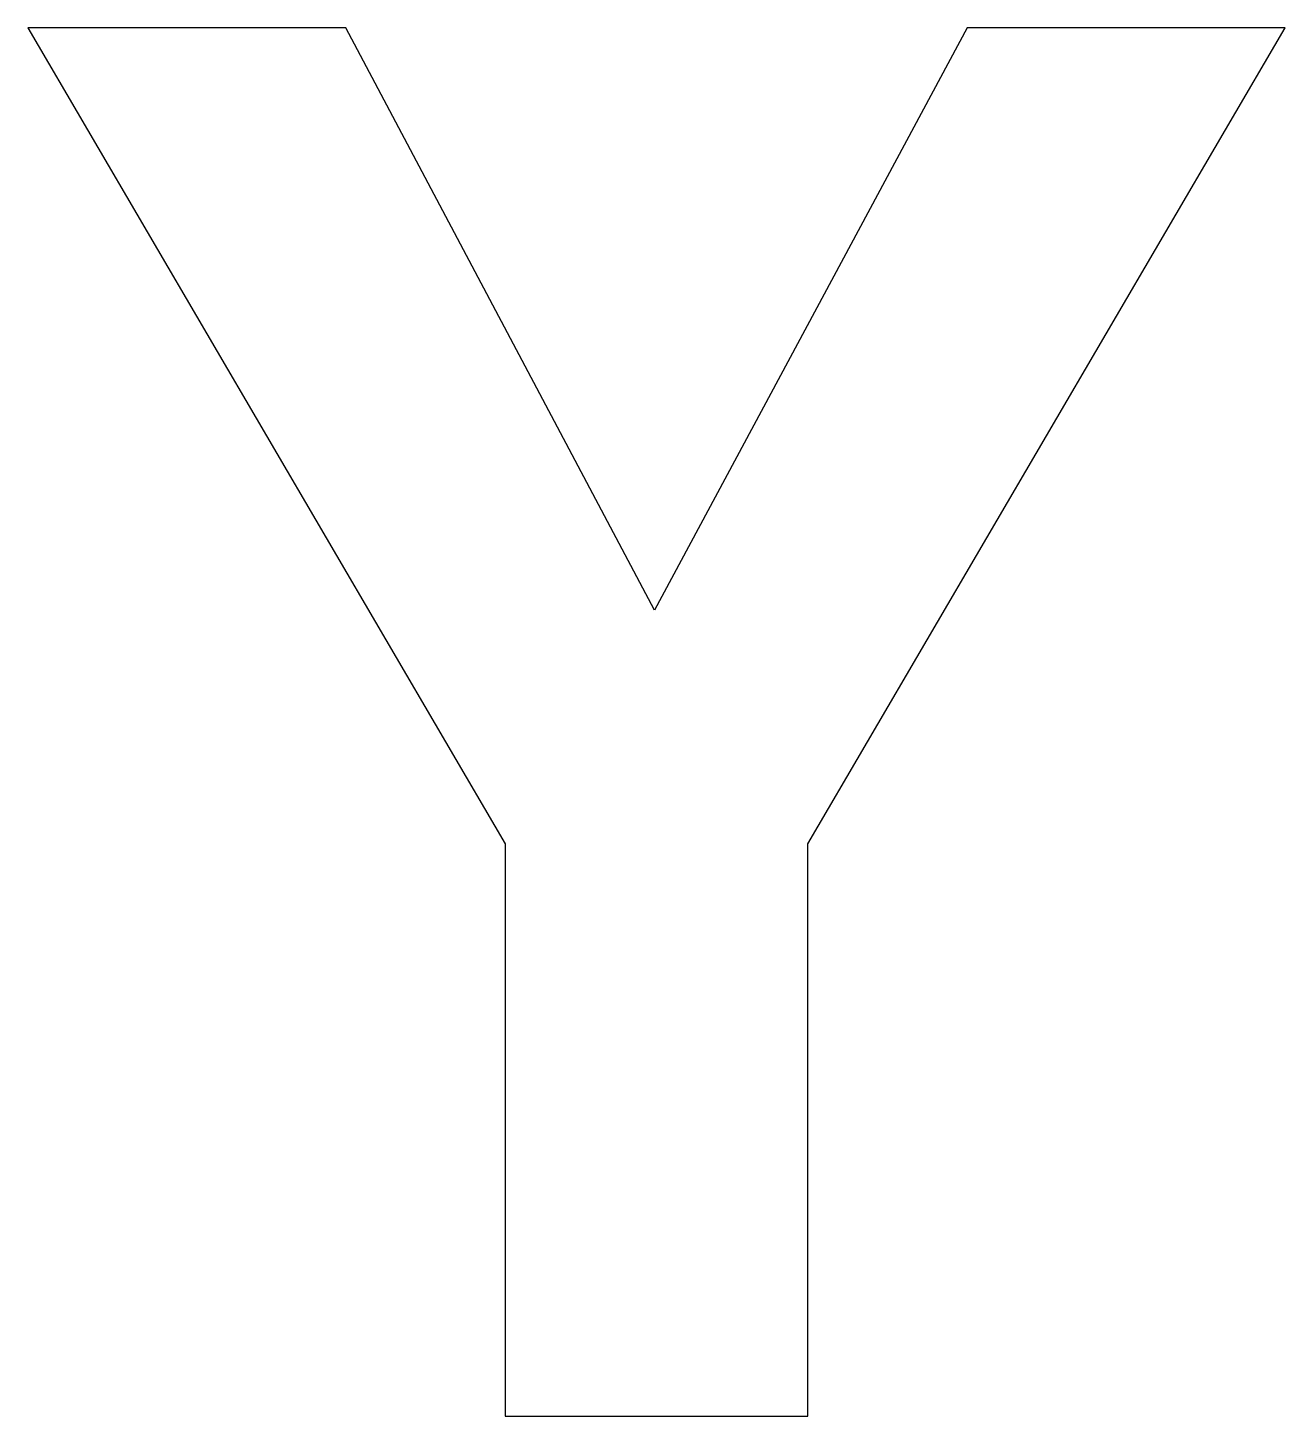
# Model space of a CAD drawing. Header units: metres. Extents: x -23.1 to 24.2, y -55.9 to -3.8.
import ezdxf

# ---------------------------------------------------------------- set-up
doc = ezdxf.new("R2010")
doc.units = ezdxf.units.M

msp = doc.modelspace()

# ---------------------------------------------------------------- linework, layer by layer
for p, q in [((-11.1371, -3.80072), (-23.0815, -3.80072)), ((-23.0815, -3.80072), (-5.14639, -34.4525)), ((0.458405, -25.6785), (-11.1371, -3.80072)), ((12.209, -3.80072), (0.458405, -25.6785)), ((6.21768, -34.4525), (24.1527, -3.80072)), ((24.1527, -3.80072), (12.209, -3.80072)), ((-5.14639, -34.4525), (-5.14639, -55.9437)), ((6.21768, -55.9437), (6.21768, -34.4525)), ((-5.14639, -55.9437), (6.21768, -55.9437))]:
    msp.add_line(p, q)

doc.saveas('drawing.dxf')
